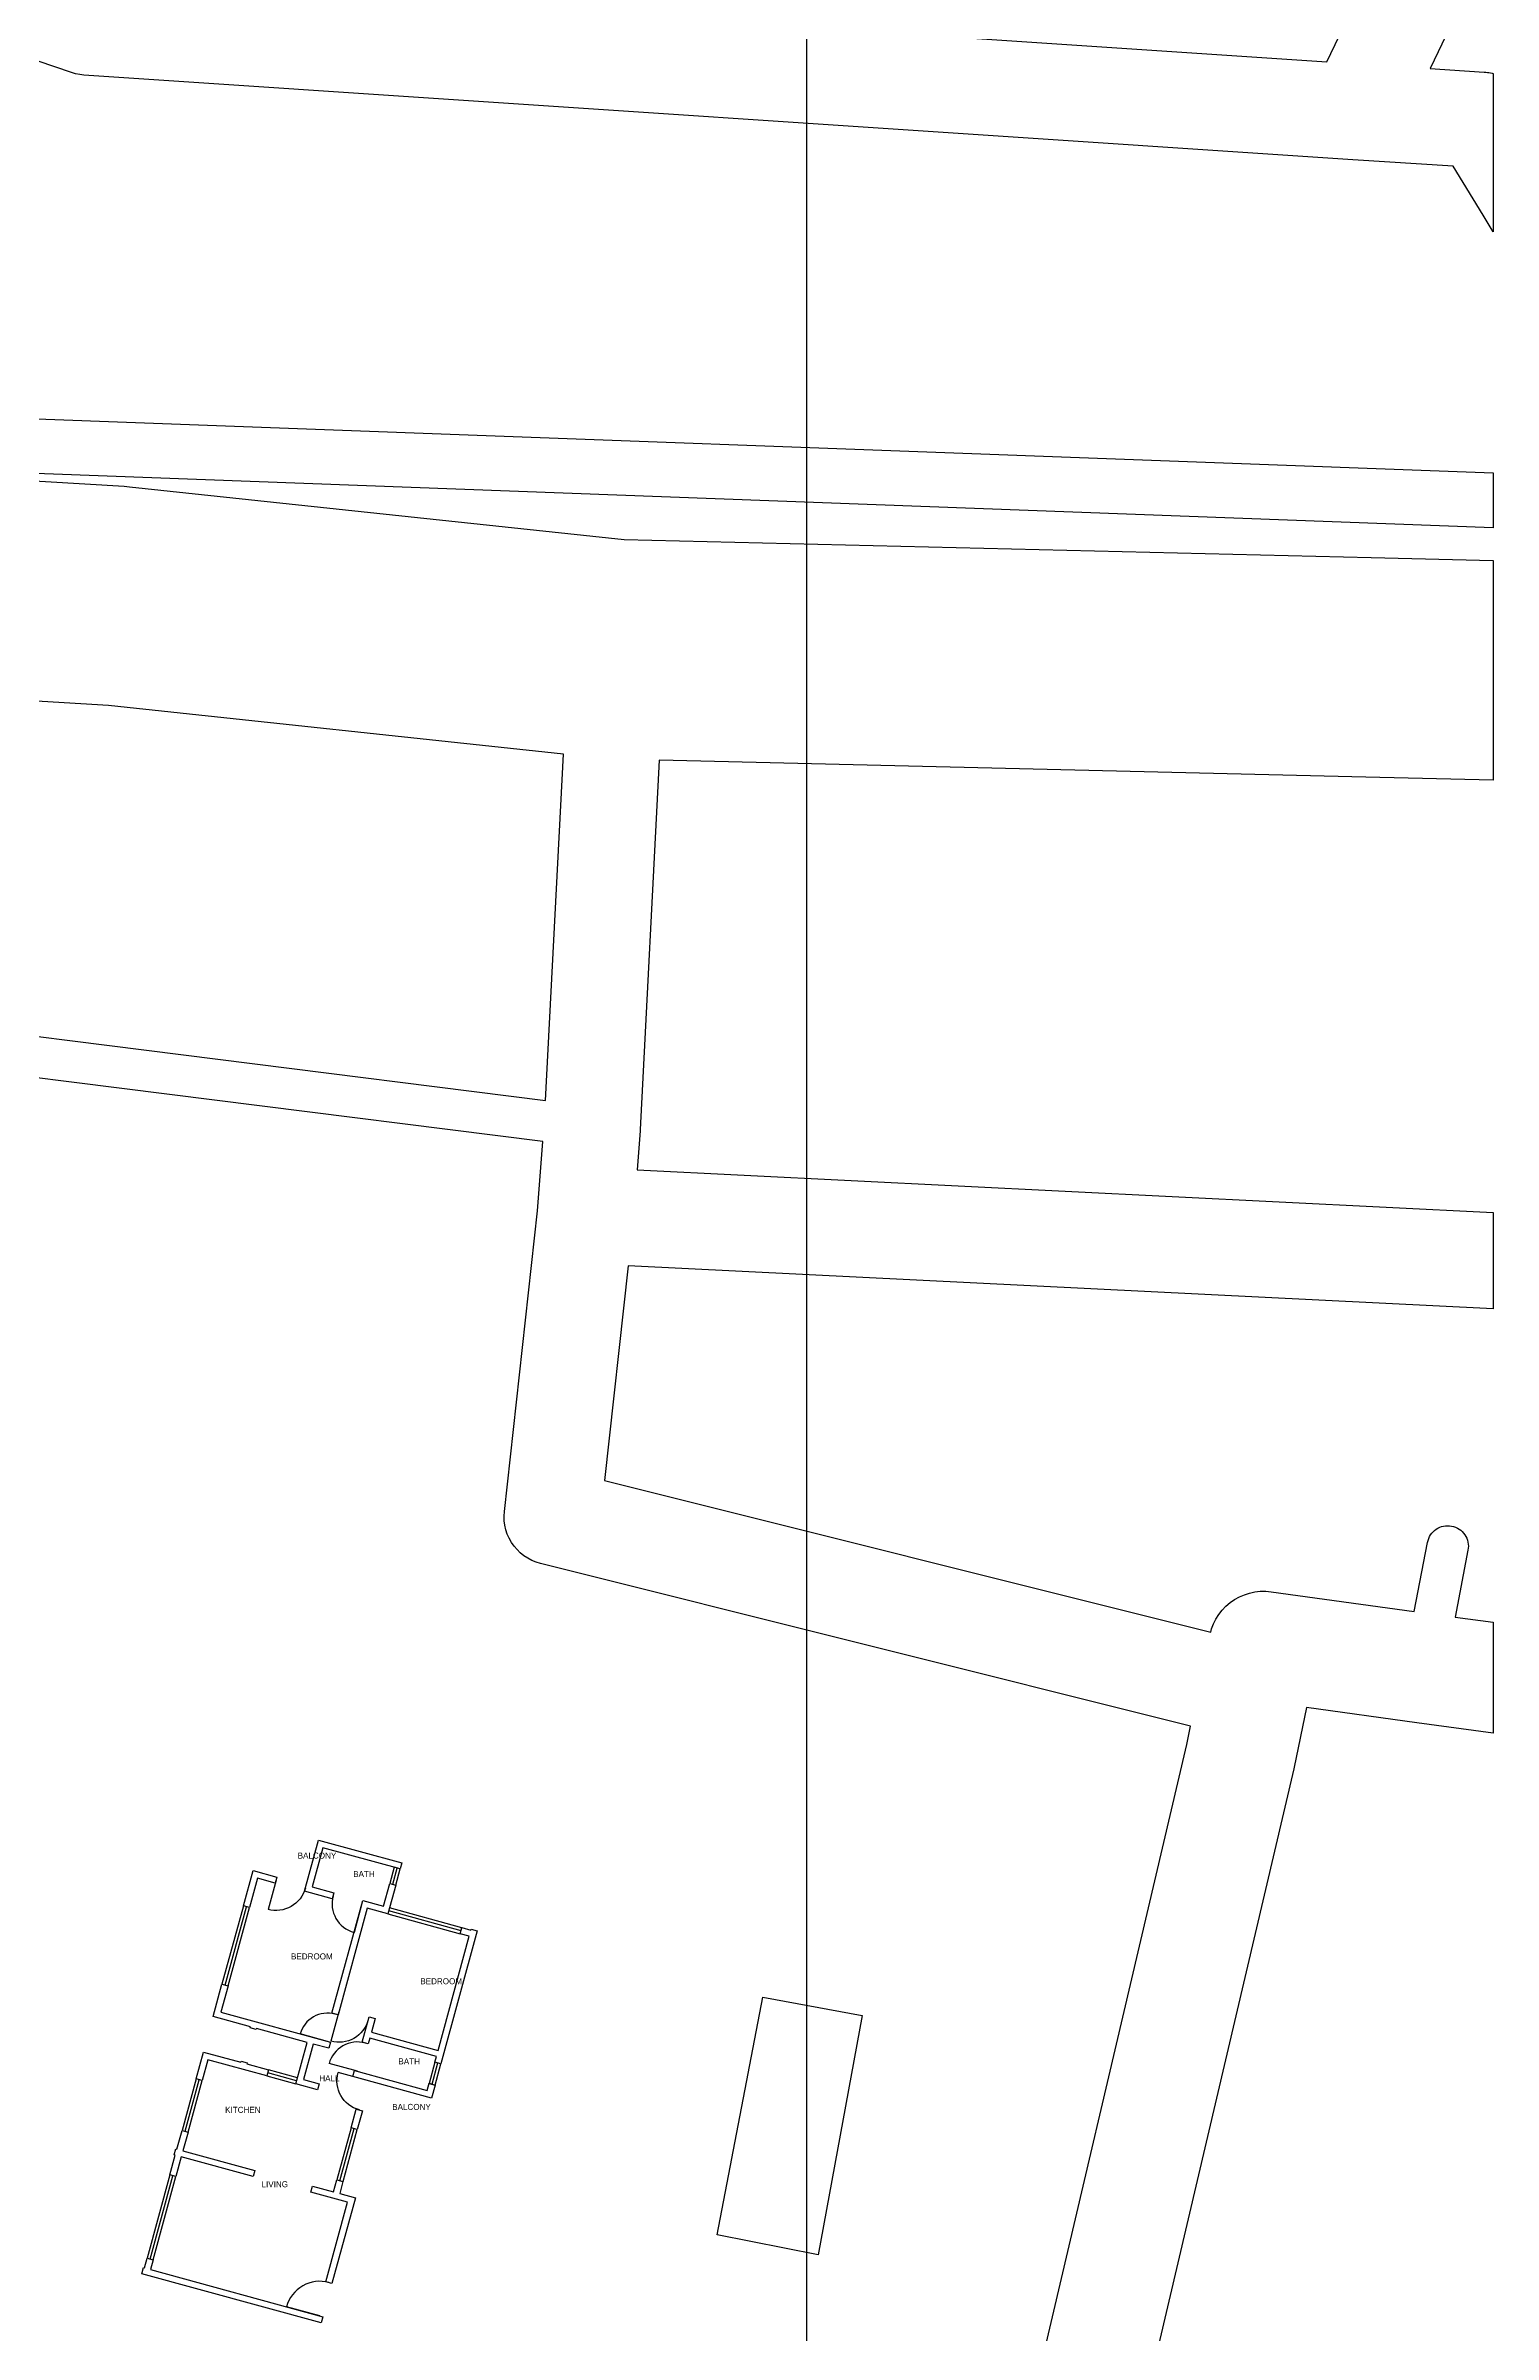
# Model space of a CAD drawing. Header units: metres. Extents: x 512313 to 512443, y 4012705 to 4013028.
# Drawn here: x 512390.2 to 512442.9, y 4012760.7 to 4012844.1 of the extents above; entities that cross this region are included whole.
import ezdxf

# ---------------------------------------------------------------- set-up
doc = ezdxf.new("R2010")
doc.units = ezdxf.units.M
for name, color, linetype in [('A-WALL-EXT', 7, 'Continuous'), ('A-WIND', 7, 'Continuous'), ('C-BLDG-EXST', 7, 'Continuous'), ('C-ROAD', 7, 'Continuous'), ('ROOM-NAMES', 7, 'Continuous'), ('V-PROP-LINE', 7, 'Continuous')]:
    doc.layers.add(name, color=color, linetype=linetype)

# ---------------------------------------------------------------- blocks, each defined once
blk = doc.blocks.new('A$C5EED006D')
blk.add_line((0, 0), (0, 1.088))
blk.add_arc((0, 0), 1.088, 0, 90)
blk = doc.blocks.new('A$C5EED006F')
blk.add_line((0, 0), (0, 1.107))
blk.add_arc((0, 0), 1.107, 0, 90)
blk = doc.blocks.new('A$C5EED0067')
blk.add_line((0, 0), (0, 1.031))
blk.add_arc((0, 0), 1.031, 0, 90)
blk = doc.blocks.new('A$C5EED006B')
blk.add_line((0, 0), (0, 1.069))
blk.add_arc((0, 0), 1.069, 0, 90)
blk = doc.blocks.new('A$C5EED007E')
blk.add_line((0, 0), (0, 1.26))
blk.add_arc((0, 0), 1.26, 0, 90)
blk = doc.blocks.new('WIN-080')
blk.add_line((0, 0), (0.802, 0))
blk.add_lwpolyline([(0, -0.115), (0.802, -0.115), (0.802, 0.115), (0, 0.115)], close=True)
blk = doc.blocks.new('WIN-197')
blk.add_line((0, 0), (1.966, 0))
blk.add_lwpolyline([(0, -0.115), (1.966, -0.115), (1.966, 0.115), (0, 0.115)], close=True)
blk = doc.blocks.new('WIN-061')
blk.add_line((0, 0), (0.611, 0))
blk.add_lwpolyline([(0, -0.115), (0.611, -0.115), (0.611, 0.115), (0, 0.115)], close=True)
blk = doc.blocks.new('WIN-273')
blk.add_line((0, 0), (2.73, 0))
blk.add_lwpolyline([(0, -0.115), (2.73, -0.115), (2.73, 0.115), (0, 0.115)], close=True)
blk = doc.blocks.new('WIN-109')
blk.add_line((0, 0), (1.088, 0))
blk.add_lwpolyline([(0, -0.115), (1.088, -0.115), (1.088, 0.115), (0, 0.115)], close=True)
blk = doc.blocks.new('WIN-296')
blk.add_line((0, 0), (2.959, 0))
blk.add_lwpolyline([(0, -0.115), (2.959, -0.115), (2.959, 0.115), (0, 0.115)], close=True)
blk = doc.blocks.new('WIN-195')
blk.add_line((0, 0), (1.947, 0))
blk.add_lwpolyline([(0, -0.115), (1.947, -0.115), (1.947, 0.115), (0, 0.115)], close=True)
blk = doc.blocks.new('WIN-315')
blk.add_line((0, 0), (3.149, 0))
blk.add_lwpolyline([(0, -0.115), (3.149, -0.115), (3.149, 0.115), (0, 0.115)], close=True)

msp = doc.modelspace()

# ---------------------------------------------------------------- linework, layer by layer
at = {"layer": 'A-WALL-EXT'}
for points in [[(512400.166, 4012778.716), (512403.204, 4012777.885), (512403.143, 4012777.664), (512400.326, 4012778.434), (512399.939, 4012777.016), (512400.73, 4012776.8), (512400.67, 4012776.579), (512399.657, 4012776.856)], [(512397.784, 4012777.606), (512398.65, 4012777.369), (512398.589, 4012777.148), (512397.945, 4012777.324), (512397.653, 4012776.256), (512397.432, 4012776.317)], [(512402.535, 4012776.306), (512402.761, 4012777.135), (512402.982, 4012777.075), (512402.695, 4012776.025), (512401.94, 4012776.232), (512400.878, 4012772.347), (512400.657, 4012772.407), (512401.78, 4012776.513)], [(512405.951, 4012775.412), (512404.626, 4012770.569), (512404.405, 4012770.63), (512404.461, 4012770.832), (512402.031, 4012771.497), (512401.975, 4012771.295), (512401.754, 4012771.355), (512402.006, 4012772.276), (512402.227, 4012772.215), (512402.091, 4012771.718), (512404.521, 4012771.053), (512405.659, 4012775.214), (512405.328, 4012775.305), (512405.388, 4012775.526), (512405.72, 4012775.435), (512405.73, 4012775.472)], [(512397.681, 4012771.875), (512397.692, 4012771.912), (512396.329, 4012772.285), (512396.651, 4012773.463), (512396.872, 4012773.403), (512396.61, 4012772.445), (512400.606, 4012771.352), (512400.545, 4012771.132), (512399.975, 4012771.288), (512399.622, 4012769.999), (512400.193, 4012769.843), (512400.132, 4012769.622), (512399.341, 4012769.838), (512399.754, 4012771.348), (512397.912, 4012771.852), (512397.902, 4012771.815)], [(512397.57, 4012770.6), (512397.56, 4012770.563), (512398.352, 4012770.346), (512398.291, 4012770.125), (512396.137, 4012770.714), (512395.931, 4012769.96), (512395.71, 4012770.02), (512395.977, 4012770.996), (512397.339, 4012770.623), (512397.349, 4012770.66)], [(512404.415, 4012769.796), (512404.284, 4012769.317), (512401.412, 4012770.103), (512401.472, 4012770.324), (512404.123, 4012769.599), (512404.194, 4012769.857)], [(512401.764, 4012768.859), (512401.578, 4012768.178), (512401.357, 4012768.238), (512401.543, 4012768.919)], [(512394.973, 4012767.471), (512395.01, 4012767.461), (512395.196, 4012768.142), (512395.417, 4012768.082), (512395.231, 4012767.4), (512397.845, 4012766.685), (512397.785, 4012766.464), (512395.17, 4012767.179), (512394.974, 4012766.461), (512394.753, 4012766.522), (512394.949, 4012767.24), (512394.913, 4012767.25)], [(512400.717, 4012765.9), (512400.838, 4012766.342), (512401.059, 4012766.281), (512400.938, 4012765.839), (512401.509, 4012765.683), (512400.658, 4012762.572), (512400.437, 4012762.632), (512401.228, 4012765.523), (512399.884, 4012765.89), (512399.944, 4012766.111)], [(512393.79, 4012763.144), (512393.826, 4012763.134), (512393.922, 4012763.484), (512394.143, 4012763.423), (512394.047, 4012763.074), (512400.326, 4012761.357), (512400.265, 4012761.136), (512393.729, 4012762.923)]]:
    msp.add_lwpolyline(points, close=True, dxfattribs=at)
at = {"layer": 'C-BLDG-EXST'}
msp.add_lwpolyline([(512419.971, 4012772.327), (512418.358, 4012763.616), (512414.68, 4012764.335), (512416.344, 4012772.99)], close=True, dxfattribs=at)
at = {"layer": 'C-ROAD'}
for points in [[(512442.948, 4012848.024), (512440.647, 4012843.234), (512442.618, 4012843.105), (512442.68, 4012843.098), (512442.742, 4012843.093), (512442.765, 4012843.088), (512442.789, 4012843.086), (512442.849, 4012843.073), (512442.91, 4012843.061), (512442.933, 4012843.054), (512442.948, 4012843.051), (512442.948, 4012837.291), (512442.58, 4012837.89), (512441.486, 4012839.672), (512437.834, 4012839.911), (512437.831, 4012839.911), (512391.622, 4012842.995), (512391.47, 4012843.012), (512391.321, 4012843.042), (512391.175, 4012843.085), (512359.672, 4012853.807)], [(512392.085, 4012846.472), (512436.883, 4012843.482), (512441.246, 4012852.563)], [(512385.962, 4012830.626), (512442.948, 4012828.507), (512442.948, 4012826.505), (512386.597, 4012828.601)], [(512387.352, 4012828.365), (512393.094, 4012828.019), (512393.279, 4012828.004), (512411.299, 4012826.076), (512438.504, 4012825.428), (512442.948, 4012825.321), (512442.948, 4012817.319), (512438.313, 4012817.43), (512412.579, 4012818.043), (512411.879, 4012804.591), (512411.877, 4012804.549), (512411.768, 4012803.124), (512442.948, 4012801.57), (512442.948, 4012798.066), (512411.445, 4012799.635), (512410.582, 4012791.815), (512432.659, 4012786.293), (512432.689, 4012786.403), (512432.76, 4012786.588), (512432.849, 4012786.766), (512432.955, 4012786.934), (512433.078, 4012787.09), (512433.215, 4012787.233), (512433.366, 4012787.362), (512433.529, 4012787.476), (512433.703, 4012787.573), (512433.885, 4012787.652), (512434.074, 4012787.712), (512434.268, 4012787.754), (512434.466, 4012787.776), (512434.664, 4012787.778), (512434.862, 4012787.761), (512440.072, 4012787.042), (512440.556, 4012789.558), (512440.573, 4012789.629), (512440.597, 4012789.699), (512440.629, 4012789.766), (512440.666, 4012789.829), (512440.709, 4012789.888), (512440.759, 4012789.943), (512440.813, 4012789.993), (512440.872, 4012790.037), (512440.934, 4012790.076), (512441.001, 4012790.107), (512441.07, 4012790.133), (512441.141, 4012790.151), (512441.214, 4012790.162), (512441.287, 4012790.166), (512441.361, 4012790.163), (512441.434, 4012790.153), (512441.505, 4012790.135), (512441.575, 4012790.111), (512441.642, 4012790.08), (512441.705, 4012790.043), (512441.764, 4012789.999), (512441.819, 4012789.95), (512441.869, 4012789.896), (512441.913, 4012789.837), (512441.951, 4012789.774), (512441.983, 4012789.708), (512442.009, 4012789.639), (512442.027, 4012789.567), (512442.038, 4012789.495), (512442.042, 4012789.421), (512442.039, 4012789.348), (512442.029, 4012789.275), (512441.56, 4012786.838), (512442.948, 4012786.649), (512442.948, 4012782.612), (512440.168, 4012782.991), (512440.164, 4012782.991), (512436.146, 4012783.546), (512435.701, 4012781.367), (512435.689, 4012781.31), (512428.651, 4012751.331)], [(512425.172, 4012754.011), (512431.788, 4012782.195), (512431.925, 4012782.869), (512408.25, 4012788.791), (512408.09, 4012788.839), (512407.935, 4012788.903), (512407.787, 4012788.981), (512407.647, 4012789.072), (512407.516, 4012789.177), (512407.396, 4012789.294), (512407.288, 4012789.422), (512407.192, 4012789.559), (512407.11, 4012789.705), (512407.043, 4012789.858), (512406.99, 4012790.017), (512406.952, 4012790.18), (512406.931, 4012790.346), (512406.925, 4012790.513), (512406.936, 4012790.681), (512408.144, 4012801.628), (512408.336, 4012804.152), (512372.45, 4012808.678)]]:
    msp.add_lwpolyline(points, dxfattribs=at)
msp.add_lwpolyline([(512372.622, 4012810.168), (512408.43, 4012805.652), (512409.086, 4012818.267), (512392.52, 4012820.039), (512348.805, 4012822.675), (512346.686, 4012812.313), (512372.59, 4012810.172), (512372.622, 4012810.168)], close=True, dxfattribs=at)
at = {"layer": 'V-PROP-LINE'}
msp.add_lwpolyline([(512362.521, 4012735.603), (512417.948, 4012735.603), (512417.948, 4012996.783), (512362.521, 4012996.783)], close=True, dxfattribs=at)

# ---------------------------------------------------------------- block references
at = {"yscale": -1}
for p, rotation in [((512398.62, 4012777.258), 344.7036402161322), ((512400.908, 4012772.457), 344.7036402161322), ((512401.946, 4012769.957), 254.70364021613221)]:
    msp.add_blockref('A$C5EED006F', p, dxfattribs=dict(at, rotation=rotation))
for name, p, rotation in [('A$C5EED006D', (512401.749, 4012776.402), 164.70364021613221), ('A$C5EED0067', (512400.495, 4012771.383), 74.7036402161322), ('A$C5EED006B', (512401.583, 4012770.294), 74.7036402161322), ('A$C5EED007E', (512400.215, 4012761.387), 74.7036402161322)]:
    msp.add_blockref(name, p, dxfattribs=dict(rotation=rotation))
at = {"layer": 'A-WIND'}
for name, p, rotation in [('WIN-061', (512402.872, 4012777.105), 74.7036402161322), ('WIN-296', (512396.762, 4012773.433), 74.7036402161322), ('WIN-273', (512405.358, 4012775.415), 164.70364021613221), ('WIN-080', (512404.304, 4012769.826), 74.7036402161322), ('WIN-195', (512395.307, 4012768.112), 74.7036402161322), ('WIN-109', (512399.371, 4012769.949), 164.70364021613221), ('WIN-197', (512400.949, 4012766.311), 74.7036402161322), ('WIN-315', (512394.033, 4012763.454), 74.7036402161322)]:
    msp.add_blockref(name, p, dxfattribs=dict(at, rotation=rotation))

# ---------------------------------------------------------------- texts
at = {"layer": 'ROOM-NAMES'}
for s, p in [('BALCONY', (512399.408, 4012778.042)), ('BATH', (512401.43, 4012777.37)), ('BEDROOM', (512399.165, 4012774.369)), ('BEDROOM', (512403.875, 4012773.466)), ('BATH', (512403.077, 4012770.548)), ('HALL', (512400.197, 4012769.931)), ('KITCHEN', (512396.766, 4012768.781)), ('BALCONY', (512402.851, 4012768.888)), ('LIVING', (512398.093, 4012766.073))]:
    msp.add_text(s, height=0.22, dxfattribs=at).set_placement(p)

doc.saveas('drawing.dxf')
